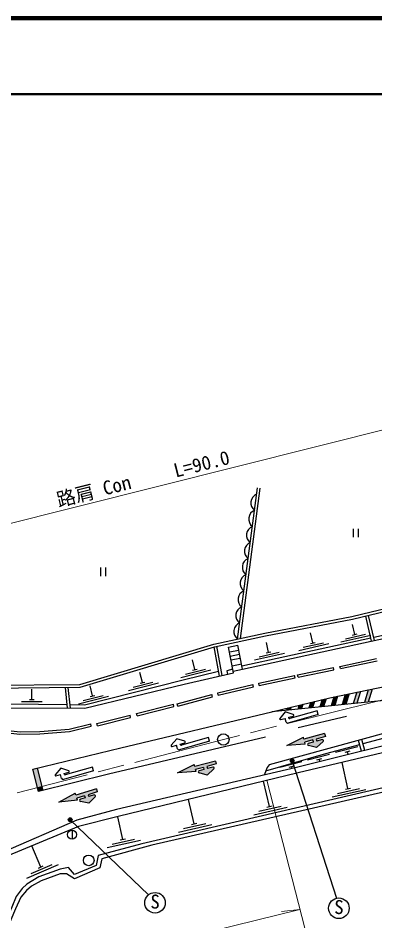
# Model space of a CAD drawing. Units: millimetres at full size, sheet at 1:1000; details may follow other scales. Extents: x 40000 to 680000, y 20000 to 380000.
# Drawn here: x 441072 to 487986, y 261541 to 380000 of the extents above; entities that cross this region are included whole.
import ezdxf
from ezdxf.enums import TextEntityAlignment as Align

# ---------------------------------------------------------------- set-up
doc = ezdxf.new("R2010")
doc.units = ezdxf.units.MM
doc.header["$LTSCALE"] = 1000
doc.linetypes.add('CHAIN', pattern=[18.5, 12, -1.5, 3.5, -1.5])
for name, color, linetype, lineweight in [('M-BGD', 7, 'Continuous', 25), ('M-BGD-EXST', 7, 'Continuous', 25), ('M-BMK', 2, 'CHAIN', 13), ('M-BMK-SRVR', 3, 'Continuous', 25), ('M-STR-HTXT', 7, 'Continuous', 13), ('M-STR-STRC', 7, 'Continuous', 25), ('M-TTL', 2, 'Continuous', 140), ('M-TTL-LINE', 7, 'Continuous', 50)]:
    doc.layers.add(name, color=color, linetype=linetype, lineweight=lineweight)
doc.styles.add('ＭＳ ゴシック', font='')
doc.styles.get('ＭＳ ゴシック').set_extended_font_data('MS Gothic')

msp = doc.modelspace()

# ---------------------------------------------------------------- hatches: boundary and pattern name
at = {"layer": 'M-BGD-EXST'}
for points in [[(476887, 282422, 1), (477326, 282661, 0.41421), (476987, 282761, 0.41421)], [(447710, 274700, 1), (448149, 274939, 0.41421), (447810, 275039, 0.41421)]]:
    msp.add_hatch(color=256, dxfattribs=at).paths.add_polyline_path(points)
at = {"layer": 'M-STR-STRC'}
for points in [[(486093, 291643), (485590, 291540), (485131, 290064), (485618, 290113)], [(487603, 291951), (487100, 291848), (486591, 290211), (487077, 290260)], [(480031, 290333), (479522, 290211), (479294, 289478), (479780, 289526)], [(481558, 290699), (481049, 290577), (480753, 289624), (481240, 289673)], [(483074, 291026), (482571, 290923), (482212, 289771), (482699, 289820)], [(484584, 291334), (484080, 291232), (483672, 289918), (484158, 289966)], [(476976, 289601), (476467, 289479), (476375, 289184), (476861, 289233)], [(478503, 289967), (477994, 289845), (477834, 289331), (478321, 289380)], [(480323, 285136), (480252, 285402), (481474, 285730), (481371, 286114), (478656, 285386), (478584, 285651), (476392, 284573), (478830, 284736), (478758, 285002), (479801, 285281), (479872, 285016), (479225, 284842, 0.77336), (479228, 284552), (480311, 284279), (481181, 285073, 0.78564), (481041, 285329)], [(465960, 281545), (465888, 281811), (467110, 282139), (467007, 282523), (464292, 281795), (464221, 282060), (462028, 280982), (464466, 281145), (464395, 281411), (465437, 281690), (465509, 281425), (464862, 281251, 0.77336), (464864, 280961), (465947, 280688), (466818, 281482, 0.78564), (466678, 281738)], [(443650, 281602), (443018, 281449), (443630, 279043), (444233, 279198)], [(444233, 279198), (443630, 279043), (443761, 278528), (444360, 278674)], [(450357, 277846), (450276, 278108), (451484, 278482), (451367, 278861), (448681, 278032), (448600, 278295), (446449, 277135), (448879, 277389), (448798, 277652), (449830, 277971), (449911, 277708), (449271, 277510, 0.77336), (449284, 277220), (450377, 276988), (451217, 277815, 0.78564), (451067, 278065)]]:
    msp.add_hatch(color=256, dxfattribs=at).paths.add_polyline_path(points)
h = msp.add_hatch(color=256, dxfattribs=at)
edge = h.paths.add_edge_path()
edge.add_line((476677, 288163), (476650, 288259))
h = msp.add_hatch(color=256, dxfattribs=at)
edge = h.paths.add_edge_path()
edge.add_line((462414, 284655), (462387, 284751))
h = msp.add_hatch(color=256, dxfattribs=at)
edge = h.paths.add_edge_path()
edge.add_line((447164, 280773), (447136, 280869))

# ---------------------------------------------------------------- linework, layer by layer
at = {"layer": 'M-BGD'}
for p, q in [((469916, 298526), (472542, 318357)), ((470308, 298608), (472917, 318308)), ((485107, 312998), (485107, 311880)), ((485774, 312998), (485774, 311880)), ((451893, 307913), (451893, 306795)), ((452560, 307913), (452560, 306795)), ((487548, 298254), (486763, 301542)), ((487921, 298344), (487136, 301632)), ((485350, 299119), (485053, 300436)), ((470496, 295003), (487442, 298699)), ((479823, 298015), (479527, 299332)), ((483492, 298148), (487444, 299037)), ((484092, 298559), (486726, 299152)), ((485042, 299050), (485657, 299188)), ((467550, 293668), (466829, 297501)), ((467922, 293738), (467198, 297586)), ((468719, 297460), (469947, 297710)), ((469403, 294094), (468719, 297460)), ((470588, 294555), (469947, 297710)), ((474003, 296765), (473707, 298082)), ((477966, 297043), (481918, 297932)), ((478566, 297455), (481200, 298048)), ((479516, 297946), (480131, 298084)), ((468846, 296835), (470074, 297084)), ((468960, 296276), (470187, 296526)), ((472146, 295794), (476097, 296683)), ((472745, 296205), (475379, 296798)), ((473696, 296696), (474310, 296834)), ((464320, 294509), (463987, 295817)), ((469061, 295777), (470289, 296026)), ((469214, 295026), (470441, 295275)), ((483380, 294944), (488196, 295975)), ((483445, 294640), (488261, 295670)), ((457433, 292811), (457100, 294119)), ((462491, 293486), (466416, 294485)), ((463079, 293914), (465695, 294580)), ((464015, 294431), (464626, 294586)), ((469360, 294305), (470588, 294555)), ((477822, 293833), (482524, 294809)), ((477886, 293528), (477822, 293833)), ((477886, 293528), (482587, 294505)), ((482587, 294505), (482524, 294809)), ((483445, 294640), (483380, 294944)), ((455604, 291788), (459529, 292787)), ((456192, 292216), (458808, 292882)), ((457128, 292733), (457739, 292888)), ((472702, 292720), (477410, 293740)), ((472768, 292416), (472702, 292720)), ((472768, 292416), (477475, 293436)), ((477475, 293436), (477410, 293740)), ((442897, 290585), (442897, 291935)), ((447580, 289455), (447302, 292185)), ((447960, 289453), (447682, 292188)), ((450869, 291060), (450536, 292369)), ((467326, 291471), (471934, 292572)), ((467398, 291168), (467326, 291471)), ((467398, 291168), (472006, 292270)), ((472006, 292270), (471934, 292572)), ((441547, 290315), (444247, 290315)), ((442582, 290585), (443212, 290585)), ((449040, 290038), (452965, 291037)), ((449628, 290466), (452244, 291132)), ((450564, 290983), (451174, 291138)), ((461982, 290031), (466563, 291250)), ((462062, 289730), (466643, 290949)), ((466643, 290949), (466563, 291250)), ((456659, 288756), (461489, 289987)), ((456736, 288455), (461566, 289685)), ((461566, 289685), (461489, 289987)), ((462062, 289730), (461982, 290031)), ((451444, 287455), (455790, 288530)), ((451519, 287153), (455865, 288228)), ((455865, 288228), (455790, 288530)), ((456736, 288455), (456659, 288756)), ((450702, 287115), (450626, 287417)), ((451519, 287153), (451444, 287455)), ((485721, 284384), (482817, 283630)), ((486224, 283803), (485837, 285221)), ((486662, 283922), (486275, 285341)), ((482014, 283385), (479110, 282632)), ((484683, 283805), (484005, 283629)), ((484344, 283717), (484413, 283453)), ((478379, 282424), (475476, 281670)), ((480976, 282806), (480298, 282630)), ((480637, 282718), (480706, 282454)), ((484440, 278898), (483671, 282332)), ((477342, 281845), (476664, 281669)), ((477003, 281757), (477061, 281532)), ((474120, 276558), (473355, 279862)), ((482375, 277821), (486766, 278804)), ((483042, 278277), (485969, 278933)), ((484098, 278821), (484781, 278974)), ((464211, 274278), (463487, 277470)), ((472063, 275466), (476447, 276481)), ((472726, 275927), (475649, 276604)), ((473779, 276479), (474461, 276637)), ((454843, 272246), (454178, 275213)), ((462149, 273196), (466538, 274190)), ((462814, 273654), (465740, 274317)), ((463869, 274201), (464552, 274355)), ((448172, 273469), (448172, 272269)), ((444068, 268613), (442879, 271378)), ((452778, 271168), (457169, 272152)), ((453444, 271625), (456372, 272281)), ((454501, 272169), (455184, 272322)), ((442238, 267173), (446372, 268951)), ((442809, 267745), (445565, 268930)), ((443747, 268475), (444390, 268752))]:
    msp.add_line(p, q, dxfattribs=at)
for points in [[(433304, 296102), (435282, 293332), (437000, 292098), (449252, 292202), (466904, 297524), (473591, 298933), (485024, 301124), (508148, 306687), (517073, 309723), (524780, 310556)], [(433600, 296306), (435540, 293589), (437114, 292459), (449198, 292561), (466814, 297872), (473520, 299285), (484948, 301475), (508048, 307033), (516995, 310076), (524773, 310916)], [(424026, 308002), (424834, 304359), (433533, 290460), (436152, 289518), (449871, 289443), (462899, 292600), (469403, 294094)], [(470588, 294555), (497960, 300526), (517872, 304964), (518707, 305420), (519432, 306298), (519664, 307116), (520133, 308582)], [(565999, 305968), (562384, 305255), (556029, 303757), (549167, 302042), (543135, 300587), (526127, 296336), (505454, 290587), (474090, 282008), (473824, 281667), (473401, 280677)], [(487817, 298781), (497862, 300972), (507592, 303141)], [(555571, 299891), (519771, 291774), (495431, 286094), (477689, 281678), (454025, 276153), (448817, 274781), (439134, 270568)], [(555769, 298989), (519997, 291020), (495654, 285172), (477876, 280958), (454254, 275232), (449037, 273937), (439218, 269856)], [(561734, 279636), (558099, 293496), (558310, 295055), (457326, 271667), (451612, 270113), (451350, 268836), (448511, 267625), (447725, 268559), (446601, 268350), (443809, 267323), (442243, 266358), (441596, 265792), (440815, 264728), (440240, 263339), (439141, 260886), (439048, 256636), (440258, 249240)], [(558198, 294228), (458670, 271462), (452078, 269684), (451840, 268507), (448503, 267054), (447421, 267712), (446593, 267721), (444101, 266787), (442855, 266101), (442184, 265529), (441453, 264651), (440761, 263116), (439631, 260550), (439683, 257383), (441026, 249365)], [(447911, 289934), (449816, 289911), (462784, 293196), (467426, 294328)], [(469301, 294595), (468517, 294356), (468619, 293913)], [(430067, 291514), (431224, 289825), (432833, 288540), (434077, 287804), (436478, 286922), (437812, 286729), (441335, 286370), (443945, 286379), (447796, 286701), (450626, 287417)], [(429810, 291338), (430994, 289611), (432656, 288283), (433943, 287522), (436401, 286619), (437774, 286420), (441320, 286059), (443958, 286068), (447847, 286393), (450702, 287115)], [(433814, 291328), (434049, 290969), (436185, 290080), (447530, 289939)], [(486421, 284802), (492040, 286303), (505656, 289999)], [(473642, 281241), (481537, 283498), (485983, 284685)]]:
    msp.add_lwpolyline(points, dxfattribs=at)
for centre, radius in [((448172, 272869), 600), ((450360, 269485), 700)]:
    msp.add_circle(centre, radius, dxfattribs=at)
for centre in [(472879, 316382), (472599, 314272), (472320, 312162), (472041, 310052), (471761, 307943), (471482, 305833), (471203, 303723), (470923, 301613), (470644, 299503)]:
    msp.add_arc(centre, 1218, 111.59127, 233.32431, dxfattribs=at)
at = {"layer": 'M-BGD-EXST'}
for p, q in [((477106, 282542), (482923, 264514)), ((447929, 274820), (458221, 264964))]:
    msp.add_line(p, q, dxfattribs=at)
for centre, radius in [((477106, 282542), 250), ((447929, 274820), 250), ((459079, 263922), 1350), ((483247, 263203), 1350)]:
    msp.add_circle(centre, radius, dxfattribs=at)
at = {"layer": 'M-BMK'}
msp.add_lwpolyline([(565166, 309736), (559351, 308310), (521455, 298662), (488129, 290343), (468060, 285341), (440952, 278352)], dxfattribs=at)
at = {"layer": 'M-BMK-SRVR'}
msp.add_circle((468060, 285341), 750, dxfattribs=at)
at = {"layer": 'M-STR-HTXT'}
for p, q in [((429193, 310956), (513785, 332191)), ((481635, 249416), (473759, 280015)), ((478131, 263030), (475688, 262781))]:
    msp.add_line(p, q, dxfattribs=at)
msp.add_lwpolyline([(478131, 263030), (391069, 241644), (368973, 236503), (346765, 232731), (334051, 230988), (326380, 230049), (316901, 229383), (307693, 229112), (292044, 229176), (276111, 229722), (263584, 230899), (229325, 235790), (193115, 244541)], dxfattribs=at)
at = {"layer": 'M-STR-STRC'}
for p, q in [((485590, 291540), (485131, 290064)), ((486093, 291643), (485618, 290113)), ((487100, 291848), (486591, 290211)), ((487603, 291951), (487077, 290260)), ((480031, 290333), (479780, 289526)), ((481049, 290577), (480753, 289624)), ((481558, 290699), (481240, 289673)), ((482571, 290923), (482212, 289771)), ((483074, 291026), (482699, 289820)), ((484080, 291232), (483672, 289918)), ((484584, 291334), (484158, 289966)), ((476467, 289479), (476375, 289184)), ((480366, 289107), (476801, 288094)), ((476976, 289601), (476861, 289233)), ((477994, 289845), (477834, 289331)), ((478503, 289967), (478321, 289380)), ((479522, 290211), (479294, 289478)), ((480502, 288626), (480366, 289107)), ((476191, 288960), (475469, 288114)), ((475573, 287953), (476169, 288122)), ((476306, 287641), (476169, 288122)), ((477249, 288620), (476191, 288960)), ((480502, 288626), (476553, 287503)), ((476650, 288259), (477246, 288428)), ((476677, 288163), (476650, 288259)), ((484238, 288377), (477902, 286874)), ((466102, 285599), (462538, 284586)), ((466239, 285118), (466102, 285599)), ((476392, 284573), (478584, 285651)), ((478656, 285386), (478584, 285651)), ((481371, 286114), (478656, 285386)), ((481474, 285730), (480252, 285402)), ((481371, 286114), (481474, 285730)), ((461927, 285452), (461206, 284606)), ((461310, 284445), (461906, 284614)), ((462042, 284133), (461906, 284614)), ((462986, 285112), (461927, 285452)), ((466239, 285118), (462289, 283996)), ((462387, 284751), (462983, 284920)), ((462414, 284655), (462387, 284751)), ((478830, 284736), (476392, 284573)), ((479801, 285281), (478758, 285002)), ((478830, 284736), (478758, 285002)), ((479872, 285016), (479225, 284842)), ((480311, 284279), (479228, 284552)), ((479801, 285281), (479872, 285016)), ((480252, 285402), (480323, 285136)), ((480311, 284279), (481181, 285073)), ((481041, 285329), (480323, 285136)), ((462028, 280982), (464221, 282060)), ((464292, 281795), (464221, 282060)), ((467007, 282523), (464292, 281795)), ((467110, 282139), (465888, 281811)), ((467007, 282523), (467110, 282139)), ((443761, 278528), (443018, 281449)), ((444360, 278674), (443650, 281602)), ((446677, 281571), (445956, 280724)), ((447736, 281230), (446677, 281571)), ((450989, 281237), (447039, 280114)), ((447136, 280869), (447732, 281039)), ((447164, 280773), (447136, 280869)), ((450852, 281717), (447287, 280704)), ((450989, 281237), (450852, 281717)), ((464466, 281145), (462028, 280982)), ((465437, 281690), (464395, 281411)), ((464466, 281145), (464395, 281411)), ((465509, 281425), (464862, 281251)), ((465947, 280688), (464864, 280961)), ((465437, 281690), (465509, 281425)), ((465888, 281811), (465960, 281545)), ((465947, 280688), (466818, 281482)), ((466678, 281738), (465960, 281545)), ((446059, 280563), (446655, 280733)), ((446792, 280251), (446655, 280733)), ((451367, 278861), (448681, 278032)), ((451484, 278482), (450276, 278108)), ((451367, 278861), (451484, 278482)), ((446449, 277135), (448600, 278295)), ((448879, 277389), (446449, 277135)), ((448681, 278032), (448600, 278295)), ((449830, 277971), (448798, 277652)), ((448879, 277389), (448798, 277652)), ((449911, 277708), (449271, 277510)), ((450377, 276988), (449284, 277220)), ((449830, 277971), (449911, 277708)), ((450276, 278108), (450357, 277846)), ((451067, 278065), (450357, 277846)), ((450377, 276988), (451217, 277815))]:
    msp.add_line(p, q, dxfattribs=at)
msp.add_lwpolyline([(474415, 288987), (482052, 290817), (490739, 292592), (522130, 299458), (495099, 291393), (494087, 291088), (492241, 290779)], close=True, dxfattribs=at)
for points in [[(443018, 281449), (454601, 284258), (474415, 288987)], [(473583, 285665), (452974, 280783), (443761, 278528)]]:
    msp.add_lwpolyline(points, dxfattribs=at)
for centre, radius, start, end in [((475545, 288049), 100, 139.55534, 285.86527), ((476773, 288190), 100, 195.86527, 285.86527), ((477219, 288524), 100, 285.86527, 72.17521), ((476498, 287696), 200, 195.92962, 285.86527), ((461282, 284541), 100, 139.55534, 285.86527), ((462510, 284682), 100, 195.86527, 285.86527), ((462955, 285017), 100, 285.86527, 72.17521), ((479264, 284697), 150, 105.01165, 255.87982), ((481080, 285184), 150, 312.39299, 105.01165), ((462235, 284188), 200, 195.92962, 285.86527), ((447260, 280800), 100, 195.86527, 285.86527), ((447705, 281135), 100, 285.86527, 72.17521), ((464900, 281106), 150, 105.01165, 255.87982), ((466716, 281593), 150, 312.39299, 105.01165), ((446032, 280659), 100, 139.55534, 285.86527), ((446984, 280306), 200, 195.92962, 285.86527), ((449315, 277367), 150, 107.16358, 258.03175), ((451111, 277922), 150, 314.54493, 107.16358)]:
    msp.add_arc(centre, radius, start, end, dxfattribs=at)
at = {"layer": 'M-TTL'}
msp.add_line((680000, 380000), (40000, 380000), dxfattribs=at)
at = {"layer": 'M-TTL-LINE'}
msp.add_line((40000, 370000), (680000, 370000), dxfattribs=at)

# ---------------------------------------------------------------- texts
at = {"layer": 'M-BGD-EXST', "style": 'ＭＳ ゴシック'}
for p in [(458424, 262630), (482591, 261911)]:
    msp.add_text('S', height=1833, rotation=358.508, dxfattribs=at).set_placement(p, align=Align.BOTTOM_LEFT)
at = {"layer": 'M-STR-HTXT', "style": 'ＭＳ ゴシック'}
for s, p in [('L=90.0', (461926, 319173)), ('路肩 Con', (446539, 315310))]:
    msp.add_text(s, height=1833, rotation=14.092, dxfattribs=at).set_placement(p, align=Align.BOTTOM_LEFT)

doc.saveas('drawing.dxf')
